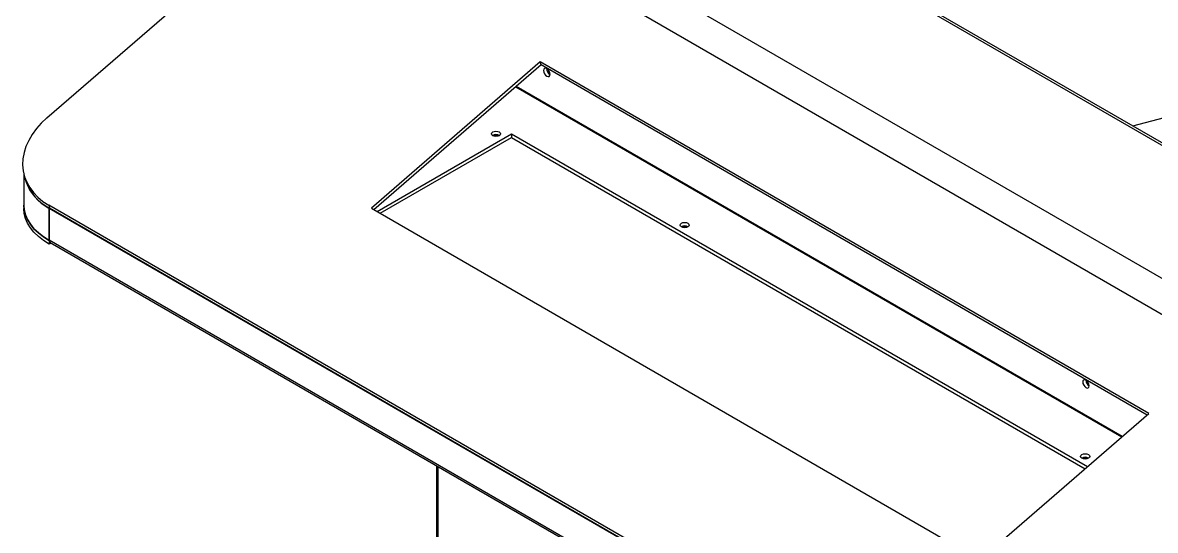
# Model space of a CAD drawing. Header units: millimetres. Extents: x -1281 to 3780, y -2005 to 2969.
# Drawn here: x 1609 to 2129, y 2132 to 2365 of the extents above; entities that cross this region are included whole.
import ezdxf

# ---------------------------------------------------------------- set-up
doc = ezdxf.new("R2010")
doc.units = ezdxf.units.MM

msp = doc.modelspace()

# ---------------------------------------------------------------- linework, layer by layer
at = {"color": 7, "linetype": 'Continuous'}
for p, q in [((1809.8374, 2495.8696), (2303.6574, 2210.7934)), ((1808.4714, 2495.5037), (2303.4461, 2209.7608)), ((1726.5969, 2481.7676), (2327.6377, 2134.7941)), ((1619.7737, 2321.5813), (1755.622, 2439.1176)), ((1797.1418, 2424.5508), (2398.8896, 2077.1692)), ((1846.2647, 2347.2028), (1768.7351, 2280.124)), ((1846.6069, 2345.8157), (1769.9019, 2279.4504)), ((2125.5719, 2185.9622), (1846.2647, 2347.2028)), ((1846.6069, 2345.8157), (1846.2647, 2347.2028)), ((2124.7472, 2185.2487), (1846.6069, 2345.8157)), ((2118.213, 2317.8481), (2135.6347, 2322.5149)), ((1771.3007, 2278.6429), (1832.9808, 2314.25)), ((1832.9808, 2314.25), (2097.4113, 2161.5975)), ((1832.9808, 2314.25), (1832.9808, 2312.6169)), ((1772.7152, 2277.8263), (1832.9808, 2312.6169)), ((1832.9808, 2312.6169), (2096.2791, 2160.618)), ((1609.133, 2296.0502), (1609.133, 2281.5937)), ((1609.2219, 2295.6739), (1609.564, 2294.2868)), ((1609.133, 2281.5937), (1609.133, 2279.9606)), ((2235.7967, 1926.3708), (1620.6138, 2281.5084)), ((1620.6138, 2281.5084), (1620.956, 2280.1213)), ((1620.8487, 2279.9632), (1621.0392, 2280.0732)), ((1620.8487, 2265.2655), (1620.8487, 2279.9632)), ((1620.8487, 2279.9632), (1620.8487, 2265.4288)), ((2236.0316, 1924.8257), (1620.8487, 2279.9632)), ((2236.1389, 1924.9838), (1620.956, 2280.1213)), ((1768.7351, 2280.124), (2048.0423, 2118.8834)), ((2236.0316, 1910.2913), (1620.8487, 2265.4288)), ((1620.8487, 2265.2655), (1620.8552, 2265.2692)), ((1620.8487, 2265.2655), (1620.8487, 2263.6324)), ((1621.7601, 2264.1585), (1620.8487, 2263.6324)), ((1621.3045, 2264.4216), (2236.0316, 1909.5471)), ((2048.0423, 2118.8834), (2125.5719, 2185.9622)), ((1798.5367, 2162.1076), (1798.5367, 1742.6641))]:
    msp.add_line(p, q, dxfattribs=at)
at = {"color": 8, "linetype": 'Continuous'}
for p, q in [((1835.0049, 2335.7776), (2113.1453, 2175.2106)), ((2113.3717, 2175.4065), (1835.2313, 2335.9735)), ((1799.1811, 2161.7356), (1799.1811, 1741.7661))]:
    msp.add_line(p, q, dxfattribs=at)
at = {"color": 7, "linetype": 'Continuous', "flags": 128}
for points in [[(1849.2442, 2344.1332), (1848.676, 2344.3307), (1848.1942, 2344.2371), (1847.8723, 2343.8666), (1847.7593, 2343.2757), (1847.8723, 2342.5542), (1848.1942, 2341.8121), (1848.676, 2341.1623), (1849.2442, 2340.7037), (1849.8125, 2340.5062), (1850.2942, 2340.5998), (1850.6161, 2340.9703), (1850.7291, 2341.5612), (1850.6161, 2342.2827), (1850.2942, 2343.0248), (1849.8125, 2343.6746), (1849.2442, 2344.1332)], [(1619.7737, 2321.5813), (1617.2199, 2319.1752), (1614.9631, 2316.6351), (1613.025, 2313.9854), (1611.4243, 2311.2516), (1610.1764, 2308.46), (1609.2933, 2305.6376), (1608.7835, 2302.8115), (1608.652, 2300.0088), (1608.9, 2297.2566), (1609.5251, 2294.5815), (1610.5213, 2292.0092), (1611.8789, 2289.5644), (1613.5851, 2287.2706), (1615.6232, 2285.1501), (1617.9737, 2283.2231), (1620.6138, 2281.5084)], [(1827.3946, 2313.3928), (1826.7133, 2313.13), (1825.9097, 2313.0377), (1825.1061, 2313.13), (1824.4248, 2313.3928), (1823.9695, 2313.7861), (1823.8097, 2314.25), (1823.9695, 2314.7139), (1824.4248, 2315.1072), (1825.1061, 2315.37), (1825.9097, 2315.4623), (1826.7133, 2315.37), (1827.3946, 2315.1072), (1827.8498, 2314.7139), (1828.0097, 2314.25), (1827.8498, 2313.7861), (1827.3946, 2313.3928)], [(1620.8487, 2265.2655), (1618.2126, 2266.9446), (1615.8742, 2268.7647), (1613.8561, 2270.7084), (1612.1778, 2272.7569), (1610.8554, 2274.8906), (1609.9016, 2277.0887), (1609.3256, 2279.3303), (1609.133, 2281.5937)], [(1609.133, 2281.5937), (1609.3256, 2279.3303), (1609.9016, 2277.0887), (1610.8554, 2274.8906), (1612.1778, 2272.7569), (1613.8561, 2270.7084), (1615.8742, 2268.7647), (1618.2126, 2266.9446), (1620.8487, 2265.2655)], [(1620.8487, 2263.6324), (1618.2126, 2265.3115), (1615.8742, 2267.1316), (1613.8561, 2269.0753), (1612.1778, 2271.1239), (1610.8554, 2273.2575), (1609.9016, 2275.4557), (1609.3256, 2277.6972), (1609.133, 2279.9606)], [(1914.0152, 2271.5518), (1913.3339, 2271.289), (1912.5303, 2271.1968), (1911.7266, 2271.289), (1911.0453, 2271.5518), (1910.5901, 2271.9451), (1910.4303, 2272.4091), (1910.5901, 2272.873), (1911.0453, 2273.2663), (1911.7266, 2273.5291), (1912.5303, 2273.6214), (1913.3339, 2273.5291), (1914.0152, 2273.2663), (1914.4704, 2272.873), (1914.6303, 2272.4091), (1914.4704, 2271.9451), (1914.0152, 2271.5518)], [(2096.7316, 2201.2618), (2096.1633, 2201.4593), (2095.6816, 2201.3657), (2095.3597, 2200.9952), (2095.2467, 2200.4043), (2095.3597, 2199.6828), (2095.6816, 2198.9407), (2096.1633, 2198.2909), (2096.7316, 2197.8323), (2097.2998, 2197.6348), (2097.7816, 2197.7284), (2098.1035, 2198.0989), (2098.2165, 2198.6898), (2098.1035, 2199.4113), (2097.7816, 2200.1534), (2097.2998, 2200.8032), (2096.7316, 2201.2618)], [(2094.8931, 2167.1332), (2095.5744, 2167.396), (2096.378, 2167.4883), (2097.1817, 2167.396), (2097.863, 2167.1332), (2098.3182, 2166.7399), (2098.478, 2166.276), (2098.3182, 2165.8121), (2097.863, 2165.4188), (2097.1817, 2165.156), (2096.378, 2165.0637), (2095.5744, 2165.156), (2094.8931, 2165.4188), (2094.4379, 2165.8121), (2094.278, 2166.276), (2094.4379, 2166.7399), (2094.8931, 2167.1332)]]:
    msp.add_lwpolyline(points, dxfattribs=at)
at = {"color": 7, "linetype": 'Continuous'}
for centre, radius, start, end in [((1852.2102, 2344.1307), 3.0354, 179.235225, 240.759387), ((1825.9097, 2310.8242), 3.036, 59.252129, 120.747984), ((1825.9097, 2308.3378), 5.032, 76.769711, 103.229835), ((1631.4013, 2300.185), 22.6198, 195.114616, 242.49804), ((1912.5303, 2268.9835), 3.0359, 59.250496, 120.749504), ((1912.5303, 2266.4966), 5.0323, 76.770807, 103.229345), ((1622.7811, 2265.427), 1.9324, 179.945503, 184.682356), ((1621.8757, 2265.2672), 1.0206, 179.889213, 235.960318), ((2099.6976, 2201.2593), 3.0354, 179.235089, 240.759522), ((2096.378, 2162.8503), 3.036, 59.251256, 120.748688), ((2096.378, 2160.3637), 5.0321, 76.770303, 103.229773)]:
    msp.add_arc(centre, radius, start, end, dxfattribs=at)
msp.add_ellipse((1649.133, 2304.4568), major_axis=(39.2235, 11.3218), ratio=0.69276893, start_param=3.17800907, end_param=3.72962795, dxfattribs=at)

doc.saveas('drawing.dxf')
